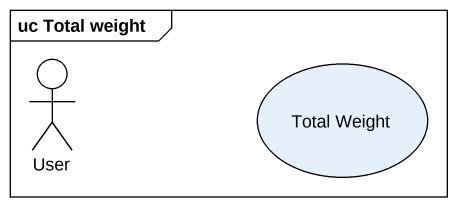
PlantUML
@startuml
mainframe uc Total weight
actor User
usecase "Total Weight" as Total_Weight
@enduml
